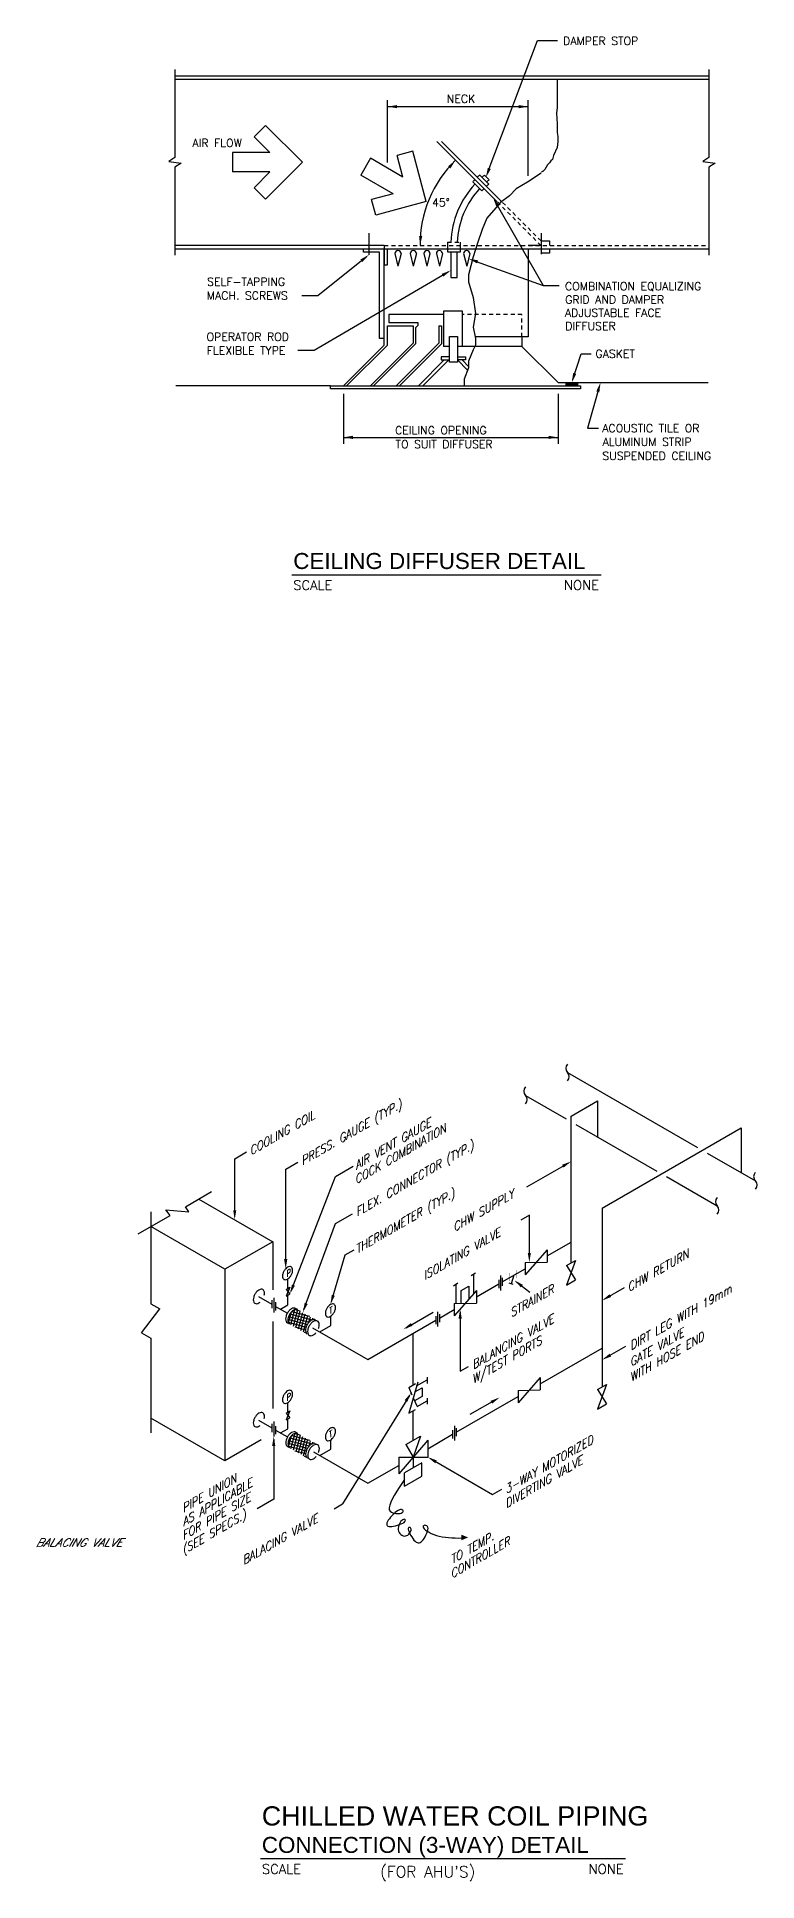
# Model space of a CAD drawing. Extents: x -320.3 to -239, y -329.4 to -268.7.
# Drawn here: x -261.5 to -239, y -329.4 to -271.8 of the extents above; entities that cross this region are included whole.
import ezdxf
from ezdxf.enums import TextEntityAlignment as Align

# ---------------------------------------------------------------- set-up
doc = ezdxf.new("R2010")
doc.units = 0
doc.header["$LTSCALE"] = 0.5
doc.header["$MEASUREMENT"] = 0
doc.header["$PDMODE"] = 3
doc.linetypes.add('DASHED', pattern=[0.75, 0.5, -0.25])
doc.linetypes.add('HIDDEN', pattern=[0.375, 0.25, -0.125])
doc.layers.get('0').update_dxf_attribs({"color": 4, "linetype": 'CONTINUOUS'})
doc.layers.get('DEFPOINTS').update_dxf_attribs({"color": 3, "linetype": 'CONTINUOUS'})
for name, color, linetype in [('ARANNOTE', 4, 'CONTINUOUS'), ('D-P', 2, 'CONTINUOUS'), ('DIM', 4, 'CONTINUOUS'), ('DUCT', 3, 'CONTINUOUS'), ('LEA', 3, 'CONTINUOUS'), ('M1', 4, 'CONTINUOUS'), ('M2', 2, 'CONTINUOUS'), ('M3', 3, 'CONTINUOUS'), ('M4', 4, 'CONTINUOUS'), ('MT2', 2, 'CONTINUOUS'), ('T2', 2, 'CONTINUOUS'), ('T3', 3, 'CONTINUOUS'), ('TEXT1', 6, 'CONTINUOUS'), ('TXT4', 4, 'CONTINUOUS'), ('ZW', 7, 'CONTINUOUS')]:
    doc.layers.add(name, color=color, linetype=linetype)
doc.styles.add('LEROY', font='SIMPLEX')
doc.styles.add('S', font='ROMANS.SHX')
doc.styles.add('TTXT', font='ARIAL.TTF', dxfattribs={"width": 0.9})

# ---------------------------------------------------------------- blocks, each defined once
blk = doc.blocks.new('AR-1')
blk.add_lwpolyline([(0, 0, 0, 1, 0), (-3, 0, 1, 1, 0)], format="xyseb")
blk = doc.blocks.new('TAST32')
at = {"color": 3, "style": 'LEROY'}
blk.add_attdef('SCALE', text='', height=3, dxfattribs=at).set_placement((0, -4.55), align=Align.RIGHT)
blk = doc.blocks.new('*X17')
at = {"color": 0}
for p, q in [((43046, 64539), (43176, 65025)), ((43152, 64455), (43334, 65132)), ((43188, 65038), (43985, 64825)), ((43265, 64390), (43462, 65127)), ((43328, 65130), (43567, 65066)), ((43377, 64325), (43574, 65062)), ((43020, 64695), (43888, 64463)), ((43035, 64561), (43834, 64347)), ((43049, 64817), (43968, 64570)), ((43105, 64931), (44096, 64666)), ((43327, 64354), (43809, 64225)), ((43489, 64261), (43686, 64997)), ((43601, 64196), (43798, 64933)), ((43713, 64131), (43910, 64868)), ((43957, 64558), (44022, 64803)), ((44117, 64674), (44134, 64738)), ((44246, 64673), (44246, 64674)), ((43745, 64112), (43833, 64089)), ((43825, 64066), (43832, 64091))]:
    blk.add_line(p, q, dxfattribs=at)
blk = doc.blocks.new('PA')
at = {"layer": 'D-P'}
blk.add_lwpolyline([(0, 0, 0, 250, 0), (0, 300, 250, 250, 0)], format="xyseb", dxfattribs=at)
blk = doc.blocks.new('PFA')
at = {"layer": 'M2', "xscale": 0.01, "yscale": 0.01, "zscale": 0.01}
blk.add_blockref('PA', (0, 0), dxfattribs=at)
blk = doc.blocks.new('TAST26')
at = {"color": 3, "style": 'LEROY'}
blk.add_text('SCALE', height=3, dxfattribs=at).set_placement((0.02, -4.55))
at = {"color": 4, "style": 'LEROY'}
blk.add_attdef('TITLE', (0, 2), '', height=5, dxfattribs=at)
at = {"color": 3, "style": 'S'}
blk.add_attdef('1:100', (19.59, -4.55), '', height=3, dxfattribs=at)

msp = doc.modelspace()

# ---------------------------------------------------------------- linework, layer by layer
for p, q in [((-254.372, -274.535), (-254.728, -274.891)), ((-253.217, -275.689), (-254.372, -274.535)), ((-254.232, -275.387), (-254.728, -274.891)), ((-249.776, -275.341), (-250.262, -275.471)), ((-249.353, -276.917), (-249.776, -275.341)), ((-255.402, -275.387), (-255.402, -275.991)), ((-254.232, -275.387), (-255.402, -275.387)), ((-253.217, -275.689), (-254.372, -276.843)), ((-251.094, -275.564), (-251.396, -276.087)), ((-250.081, -276.148), (-251.094, -275.564)), ((-250.081, -276.148), (-250.262, -275.471)), ((-254.232, -275.991), (-255.402, -275.991)), ((-254.232, -275.991), (-254.728, -276.487)), ((-254.372, -276.843), (-254.728, -276.487)), ((-250.383, -276.672), (-251.396, -276.087)), ((-250.383, -276.672), (-251.06, -276.853)), ((-250.93, -277.34), (-251.06, -276.853)), ((-249.353, -276.917), (-250.93, -277.34))]:
    msp.add_line(p, q)
at = {"color": 2}
for p, q in [((-256.455, -308.072), (-254.146, -309.406)), ((-255.637, -310.266), (-257.946, -308.933)), ((-254.146, -309.406), (-255.637, -310.266)), ((-254.146, -309.406), (-254.146, -310.911)), ((-255.637, -310.266), (-255.637, -316.249)), ((-254.146, -311.898), (-254.146, -314.62)), ((-255.637, -316.249), (-257.946, -314.915)), ((-254.509, -315.598), (-255.637, -316.249))]:
    msp.add_line(p, q, dxfattribs=at)
at = {"layer": 'ARANNOTE', "color": 2}
for p, q in [((-245.772, -277.907), (-245.772, -278.563)), ((-245.772, -278.145), (-245.51, -278.145)), ((-245.51, -278.145), (-245.51, -278.288)), ((-245.51, -278.527), (-245.772, -278.527)), ((-245.51, -278.388), (-245.51, -278.527))]:
    msp.add_line(p, q, dxfattribs=at)
at = {"layer": 'DEFPOINTS', "color": 2, "linetype": 'ByBlock'}
msp.add_point((-250.566, -278.388), dxfattribs=at)
at = {"layer": 'DEFPOINTS', "color": 0, "linetype": 'ByBlock'}
msp.add_point((-246.17, -278.288), dxfattribs=at)
at = {"layer": 'DIM'}
for p, q in [((-247.388, -275.88), (-245.883, -271.881)), ((-245.883, -271.881), (-245.257, -271.881)), ((-251.145, -277.907), (-251.145, -278.576)), ((-250.334, -278.54), (-250.238, -278.931)), ((-250.142, -278.54), (-250.238, -278.931)), ((-249.856, -278.54), (-249.76, -278.931)), ((-249.664, -278.54), (-249.76, -278.931)), ((-249.431, -278.54), (-249.335, -278.931)), ((-249.239, -278.54), (-249.335, -278.931)), ((-249.038, -278.54), (-248.942, -278.931)), ((-248.846, -278.54), (-248.942, -278.931)), ((-248.188, -278.54), (-248.092, -278.931)), ((-247.996, -278.54), (-248.092, -278.931)), ((-252.74, -279.858), (-253.239, -279.858)), ((-245.711, -279.541), (-245.204, -279.541)), ((-252.854, -281.571), (-253.366, -281.571)), ((-244.518, -281.668), (-244.212, -281.668)), ((-244.323, -283.993), (-243.976, -283.993))]:
    msp.add_line(p, q, dxfattribs=at)
for centre in [(-250.238, -278.54), (-249.76, -278.54), (-249.335, -278.54), (-248.942, -278.54), (-248.092, -278.54)]:
    msp.add_arc(centre, 0.096, 0, 180, dxfattribs=at)
msp.add_solid([(-247.341, -275.898), (-247.434, -275.863), (-247.493, -276.161)], dxfattribs=at)
at = {"layer": 'DUCT'}
for p, q in [((-240.533, -272.788), (-240.533, -275.538)), ((-257.198, -273.088), (-240.533, -273.088)), ((-245.274, -273.088), (-245.274, -273.973)), ((-245.274, -273.973), (-245.295, -274.153)), ((-245.295, -274.153), (-245.274, -274.489)), ((-245.274, -274.489), (-245.274, -274.594)), ((-245.274, -274.594), (-245.274, -274.761)), ((-245.274, -274.761), (-245.253, -274.887)), ((-247.148, -276.914), (-249.026, -275.035)), ((-247.003, -276.914), (-248.881, -275.035)), ((-245.274, -275.223), (-245.38, -275.475)), ((-245.253, -275.036), (-245.274, -275.223)), ((-245.253, -274.887), (-245.253, -275.036)), ((-245.671, -275.937), (-245.713, -275.978)), ((-245.653, -275.916), (-245.671, -275.937)), ((-245.568, -275.77), (-245.653, -275.916)), ((-245.504, -275.706), (-245.568, -275.77)), ((-245.462, -275.644), (-245.504, -275.706)), ((-245.419, -275.6), (-245.462, -275.644)), ((-245.38, -275.475), (-245.419, -275.6)), ((-240.533, -275.838), (-240.533, -278.588)), ((-247.621, -276.582), (-247.904, -276.299)), ((-247.403, -276.372), (-247.686, -276.089)), ((-247.396, -276.238), (-247.538, -276.095)), ((-246.195, -276.306), (-246.546, -276.519)), ((-245.77, -276.024), (-246.195, -276.306)), ((-245.735, -275.978), (-245.756, -275.998)), ((-245.713, -275.978), (-245.735, -275.978)), ((-247.042, -276.943), (-247.468, -277.438)), ((-246.759, -276.732), (-247.042, -276.943)), ((-246.546, -276.519), (-246.759, -276.732)), ((-247.468, -277.438), (-247.609, -277.792)), ((-248.689, -278.188), (-248.689, -278.488)), ((-248.289, -278.488), (-248.289, -278.188)), ((-247.751, -278.218), (-247.893, -278.642)), ((-247.609, -277.792), (-247.751, -278.218)), ((-250.666, -278.288), (-257.198, -278.288)), ((-250.666, -278.288), (-250.666, -278.888)), ((-250.666, -281.197), (-250.666, -278.388)), ((-250.566, -278.888), (-250.566, -278.388)), ((-248.689, -278.488), (-248.289, -278.488)), ((-248.589, -278.488), (-248.589, -279.288)), ((-248.389, -279.288), (-248.389, -278.488)), ((-247.893, -278.642), (-248.035, -279.207)), ((-245.77, -278.288), (-246.17, -278.288)), ((-250.666, -278.888), (-250.566, -278.888)), ((-248.589, -279.288), (-248.389, -279.288)), ((-248.035, -279.207), (-248.035, -279.42)), ((-248.035, -279.42), (-247.893, -279.915)), ((-247.893, -279.915), (-247.822, -280.41)), ((-248.82, -280.438), (-250.52, -280.438)), ((-250.52, -280.438), (-250.52, -280.688)), ((-248.22, -280.338), (-248.82, -280.338)), ((-248.82, -280.338), (-248.82, -280.438)), ((-248.82, -280.438), (-248.82, -281.438)), ((-248.22, -280.438), (-248.22, -280.338)), ((-248.219, -281.438), (-248.219, -280.428)), ((-247.822, -280.41), (-247.893, -280.834)), ((-250.566, -281.397), (-250.566, -280.797)), ((-250.566, -280.797), (-249.766, -280.797)), ((-250.52, -280.688), (-249.62, -280.688)), ((-249.766, -280.797), (-249.766, -281.297)), ((-249.62, -280.788), (-249.691, -280.859)), ((-249.691, -280.859), (-249.691, -281.359)), ((-249.62, -280.688), (-249.62, -280.788)), ((-248.958, -280.797), (-248.958, -281.297)), ((-248.958, -280.797), (-248.882, -280.797)), ((-248.883, -280.859), (-248.883, -281.359)), ((-248.882, -280.797), (-248.882, -280.867)), ((-247.893, -280.834), (-247.822, -281.188)), ((-251.839, -282.669), (-250.566, -281.397)), ((-249.766, -281.34), (-251.107, -282.679)), ((-249.691, -281.359), (-251.002, -282.669)), ((-248.958, -281.34), (-250.299, -282.679)), ((-248.883, -281.359), (-250.194, -282.669)), ((-249.766, -281.297), (-249.766, -281.34)), ((-248.958, -281.297), (-248.958, -281.34)), ((-248.634, -281.438), (-248.821, -281.438)), ((-248.634, -281.134), (-248.378, -281.134)), ((-248.634, -281.934), (-248.634, -281.134)), ((-248.378, -281.134), (-248.378, -281.934)), ((-246.37, -281.438), (-248.378, -281.438)), ((-247.893, -281.542), (-248.035, -281.897)), ((-247.822, -281.401), (-247.893, -281.542)), ((-247.822, -281.188), (-247.822, -281.401)), ((-248.792, -281.862), (-249.6, -282.669)), ((-248.651, -281.862), (-249.458, -282.669)), ((-248.635, -281.762), (-248.885, -281.762)), ((-248.885, -281.762), (-248.885, -281.862)), ((-248.885, -281.862), (-248.635, -281.862)), ((-248.378, -281.934), (-248.634, -281.934)), ((-248.383, -281.762), (-248.133, -281.762)), ((-248.133, -281.862), (-248.383, -281.862)), ((-248.38, -281.862), (-248.063, -282.179)), ((-248.238, -281.862), (-248.035, -282.065)), ((-248.035, -282.107), (-248.173, -282.461)), ((-248.133, -281.762), (-248.133, -281.862)), ((-248.035, -281.897), (-248.035, -282.107)), ((-251.939, -282.669), (-251.839, -282.669)), ((-251.939, -282.669), (-245.009, -282.669)), ((-248.173, -282.461), (-248.173, -282.669)), ((-245.007, -282.669), (-244.636, -282.669)), ((-244.995, -282.569), (-244.995, -282.669)), ((-244.995, -282.66), (-244.905, -282.569)), ((-244.995, -282.642), (-244.923, -282.569)), ((-244.995, -282.625), (-244.94, -282.569)), ((-244.909, -282.669), (-244.995, -282.583)), ((-244.927, -282.669), (-244.995, -282.601)), ((-244.944, -282.669), (-244.995, -282.618)), ((-244.962, -282.669), (-244.995, -282.636)), ((-244.98, -282.669), (-244.995, -282.654)), ((-244.891, -282.669), (-244.991, -282.569)), ((-244.987, -282.669), (-244.887, -282.569)), ((-244.874, -282.669), (-244.974, -282.569)), ((-244.97, -282.669), (-244.87, -282.569)), ((-244.856, -282.669), (-244.956, -282.569)), ((-244.952, -282.669), (-244.852, -282.569)), ((-244.838, -282.669), (-244.938, -282.569)), ((-244.934, -282.669), (-244.834, -282.569)), ((-244.821, -282.669), (-244.921, -282.569)), ((-244.917, -282.669), (-244.817, -282.569)), ((-244.803, -282.669), (-244.903, -282.569)), ((-244.899, -282.669), (-244.799, -282.569)), ((-244.785, -282.669), (-244.885, -282.569)), ((-244.881, -282.669), (-244.781, -282.569)), ((-244.768, -282.669), (-244.868, -282.569)), ((-244.864, -282.669), (-244.764, -282.569)), ((-244.75, -282.669), (-244.85, -282.569)), ((-244.846, -282.669), (-244.746, -282.569)), ((-244.732, -282.669), (-244.832, -282.569)), ((-244.828, -282.669), (-244.728, -282.569)), ((-244.714, -282.669), (-244.814, -282.569)), ((-244.81, -282.669), (-244.71, -282.569)), ((-244.697, -282.669), (-244.797, -282.569)), ((-244.793, -282.669), (-244.693, -282.569)), ((-244.679, -282.669), (-244.779, -282.569)), ((-244.775, -282.669), (-244.675, -282.569)), ((-244.661, -282.669), (-244.761, -282.569)), ((-244.757, -282.669), (-244.657, -282.569)), ((-244.644, -282.669), (-244.744, -282.569)), ((-244.74, -282.669), (-244.64, -282.569)), ((-244.639, -282.657), (-244.726, -282.569)), ((-244.722, -282.669), (-244.639, -282.586)), ((-244.639, -282.639), (-244.708, -282.569)), ((-244.704, -282.669), (-244.639, -282.604)), ((-244.639, -282.621), (-244.691, -282.569)), ((-244.687, -282.669), (-244.639, -282.622)), ((-244.669, -282.669), (-244.639, -282.639)), ((-244.651, -282.669), (-244.639, -282.657)), ((-244.639, -282.569), (-244.639, -282.669)), ((-244.639, -282.669), (-244.539, -282.669)), ((-244.639, -282.669), (-244.548, -282.669))]:
    msp.add_line(p, q, dxfattribs=at)
at = {"layer": 'DUCT', "linetype": 'ByBlock'}
for p, q in [((-250.566, -275.695), (-250.566, -273.75)), ((-250.566, -273.95), (-246.17, -273.95)), ((-246.17, -276.11), (-246.17, -273.75)), ((-251.939, -282.919), (-251.939, -284.481)), ((-245.239, -282.919), (-245.239, -284.481)), ((-251.939, -284.281), (-245.239, -284.281))]:
    msp.add_line(p, q, dxfattribs=at)
at = {"layer": 'DUCT', "linetype": 'HIDDEN'}
for p, q in [((-245.774, -278.288), (-247.148, -276.914)), ((-245.772, -278.145), (-247.003, -276.914)), ((-248.689, -278.188), (-248.289, -278.188)), ((-250.666, -278.288), (-240.533, -278.288)), ((-246.37, -280.438), (-248.22, -280.438)), ((-246.37, -281.138), (-246.37, -280.438))]:
    msp.add_line(p, q, dxfattribs=at)
at = {"layer": 'DUCT'}
msp.add_lwpolyline([(-240.533, -275.538), (-240.728, -275.664), (-240.339, -275.712), (-240.533, -275.838)], dxfattribs=at)
for centre, radius, start, end in [((-245.848, -278.26), 3.7, 134.48535, 180.43359), ((-245.774, -278.288), 2.815, 137.02777, 177.96389), ((-245.774, -278.288), 2.615, 137.18296, 177.80807), ((-245.774, -278.288), 2.915, 134.99196, 136.95817), ((-245.774, -278.288), 2.915, 130.86521, 132.97596), ((-245.774, -278.288), 2.515, 134.99068, 137.26981), ((-245.774, -278.288), 2.815, 128.82115, 130.86521), ((-245.774, -278.288), 2.515, 130.3709, 132.65382), ((-245.774, -278.288), 2.615, 128.34645, 130.54831)]:
    msp.add_arc(centre, radius, start, end, dxfattribs=at)
at = {"layer": 'LEA'}
for p, q in [((-255.332, -306.816), (-254.96, -306.601)), ((-253.741, -307.139), (-253.364, -306.922)), ((-253.741, -310.149), (-253.741, -307.139)), ((-252.183, -308.838), (-251.658, -308.536)), ((-246.138, -308.578), (-246.406, -308.733)), ((-251.882, -309.818), (-251.607, -309.659)), ((-246.53, -310.668), (-246.119, -310.984)), ((-243.782, -311.189), (-243.165, -310.833)), ((-249.985, -312.091), (-249.142, -311.604)), ((-243.782, -313.046), (-243.126, -312.667)), ((-248.296, -313.452), (-248.033, -313.3)), ((-247.151, -314.32), (-247.994, -314.806)), ((-247.285, -317.3), (-246.994, -317.132)), ((-254.115, -317.451), (-254.632, -317.75)), ((-252.23, -317.747), (-251.967, -317.595))]:
    msp.add_line(p, q, dxfattribs=at)
at = {"layer": 'M1'}
for p, q in [((-247.222, -276.877), (-245.711, -279.541)), ((-251.223, -278.639), (-252.74, -279.858)), ((-247.941, -278.731), (-245.711, -279.541)), ((-248.675, -279.116), (-252.854, -281.571)), ((-244.784, -282.475), (-244.518, -281.668)), ((-243.946, -282.666), (-244.323, -283.993)), ((-253.548, -288.571), (-243.894, -288.571)), ((-255.332, -308.62), (-255.332, -306.816)), ((-252.191, -307.366), (-251.631, -307.042)), ((-244.92, -306.947), (-246.23, -307.703)), ((-253.572, -310.944), (-252.191, -307.366)), ((-256.869, -308.311), (-256.055, -307.841)), ((-258.346, -309.164), (-257.347, -308.587)), ((-257.946, -308.471), (-257.946, -311.342)), ((-257.347, -308.587), (-257.48, -308.413)), ((-257.48, -308.413), (-256.766, -308.476)), ((-256.766, -308.476), (-256.869, -308.311)), ((-246.138, -309.953), (-246.138, -308.578)), ((-253.172, -311.521), (-252.183, -308.838)), ((-252.314, -311.271), (-251.882, -309.818)), ((-258.243, -312.25), (-257.671, -311.501)), ((-257.946, -311.342), (-257.671, -311.501)), ((-248.296, -311.609), (-248.296, -313.452)), ((-258.243, -312.25), (-257.946, -312.421)), ((-257.946, -312.421), (-257.946, -315.377)), ((-249.882, -314.211), (-251.967, -317.595)), ((-254.115, -315.587), (-254.115, -317.451)), ((-249.223, -316.182), (-247.285, -317.3)), ((-254.528, -328.676), (-243.136, -328.676))]:
    msp.add_line(p, q, dxfattribs=at)
at = {"layer": 'M1', "color": 3}
for points in [[(-253.795, -310.321, 0.058752), (-253.831, -310.405, 0.072341), (-253.842, -310.478, 0.106617), (-253.827, -310.546, 0.156851), (-253.795, -310.581, 0.156851), (-253.749, -310.591, 0.106617), (-253.683, -310.57, 0.072341), (-253.625, -310.524, 0.058752), (-253.57, -310.451, 0.058752), (-253.534, -310.368, 0.072341), (-253.524, -310.295, 0.106617), (-253.538, -310.227, 0.156851), (-253.57, -310.192, 0.156851), (-253.617, -310.182, 0.106617), (-253.683, -310.203, 0.072341), (-253.741, -310.249, 0.058752)], [(-252.458, -311.487, 0.058752), (-252.494, -311.571, 0.072341), (-252.504, -311.644, 0.106617), (-252.49, -311.711, 0.156851), (-252.458, -311.747, 0.156851), (-252.411, -311.757, 0.106617), (-252.345, -311.735, 0.072341), (-252.287, -311.69, 0.058752), (-252.233, -311.617, 0.058752), (-252.197, -311.533, 0.072341), (-252.187, -311.46, 0.106617), (-252.201, -311.393, 0.156851), (-252.233, -311.357, 0.156851), (-252.28, -311.347, 0.106617), (-252.345, -311.368, 0.072341), (-252.404, -311.414, 0.058752)], [(-253.795, -314.187, 0.058752), (-253.831, -314.271, 0.072341), (-253.842, -314.344, 0.106617), (-253.827, -314.411, 0.156851), (-253.795, -314.447, 0.156851), (-253.749, -314.457, 0.106617), (-253.683, -314.436, 0.072341), (-253.625, -314.39, 0.058752), (-253.57, -314.317, 0.058752), (-253.534, -314.233, 0.072341), (-253.524, -314.16, 0.106617), (-253.538, -314.093, 0.156851), (-253.57, -314.057, 0.156851), (-253.617, -314.047, 0.106617), (-253.683, -314.068, 0.072341), (-253.741, -314.114, 0.058752)], [(-252.458, -315.353, 0.058752), (-252.494, -315.436, 0.072341), (-252.504, -315.509, 0.106617), (-252.49, -315.577, 0.156851), (-252.458, -315.612, 0.156851), (-252.411, -315.622, 0.106617), (-252.345, -315.601, 0.072341), (-252.287, -315.555, 0.058752), (-252.233, -315.482, 0.058752), (-252.197, -315.399, 0.072341), (-252.187, -315.326, 0.106617), (-252.201, -315.258, 0.156851), (-252.233, -315.223, 0.156851), (-252.28, -315.213, 0.106617), (-252.345, -315.234, 0.072341), (-252.404, -315.28, 0.058752)]]:
    msp.add_lwpolyline(points, format="xyb", close=True, dxfattribs=at)
at = {"layer": 'M1'}
for centre, start, end in [((-244.814, -303.987), 135, 225), ((-245.076, -304.25), 315, 45), ((-246.126, -304.702), 135, 225), ((-246.388, -304.965), 315, 45), ((-238.954, -307.371), 135, 225), ((-239.216, -307.633), 315, 45), ((-240.146, -308.155), 135, 225), ((-240.409, -308.417), 315, 45)]:
    msp.add_arc(centre, 0.186, start, end, dxfattribs=at)
at = {"layer": 'M2', "color": 2}
for p, q in [((-246.37, -281.138), (-247.832, -281.138)), ((-252.339, -282.669), (-257.17, -282.669)), ((-244.639, -282.569), (-240.556, -282.569)), ((-249.495, -316.311), (-250.029, -316.62)), ((-250.029, -317.04), (-250.029, -316.62)), ((-250.029, -317.04), (-249.495, -316.732)), ((-249.495, -316.732), (-249.495, -316.311))]:
    msp.add_line(p, q, dxfattribs=at)
at = {"layer": 'M2'}
for p, q in [((-253.608, -310.822), (-253.731, -311.108)), ((-253.731, -310.893), (-253.608, -310.822)), ((-253.731, -310.893), (-253.608, -311.037)), ((-253.731, -311.108), (-253.608, -311.037)), ((-247.095, -310.6), (-247.095, -310.852)), ((-246.983, -310.535), (-246.983, -310.787)), ((-254.171, -311.233), (-254.171, -311.484)), ((-254.059, -311.298), (-254.059, -311.549)), ((-249.055, -311.732), (-249.055, -311.984)), ((-248.943, -311.667), (-248.943, -311.919)), ((-254.171, -315.098), (-254.171, -315.35)), ((-253.731, -314.759), (-253.608, -314.687)), ((-253.608, -314.687), (-253.731, -314.974)), ((-253.731, -314.759), (-253.608, -314.903)), ((-253.731, -314.974), (-253.608, -314.903)), ((-254.059, -315.163), (-254.059, -315.415)), ((-248.532, -315.296), (-248.532, -315.547)), ((-248.42, -315.231), (-248.42, -315.482))]:
    msp.add_line(p, q, dxfattribs=at)
at = {"layer": 'M2', "const_width": 0.01}
for points in [[(-246.758, -310.385), (-246.758, -310.637)], [(-246.545, -310.285), (-246.545, -310.537)]]:
    msp.add_lwpolyline(points, dxfattribs=at)
at = {"layer": 'M2'}
for points in [[(-254.701, -311.044, 0.058752), (-254.74, -311.136, 0.072341), (-254.752, -311.216, 0.106617), (-254.736, -311.291, 0.156851), (-254.701, -311.33, 0.156851), (-254.65, -311.341, 0.106617), (-254.577, -311.317, 0.037673), (-254.542, -311.293, 0.015859)], [(-254.41, -311.079, 0.057485), (-254.403, -311.015, 0.106617), (-254.419, -310.94, 0.156851), (-254.454, -310.902, 0.156851), (-254.505, -310.891, 0.106617), (-254.577, -310.914, 0.072341), (-254.641, -310.964, 0.058752), (-254.701, -311.044, 0.058752)], [(-253.69, -311.636, 0.058752), (-253.731, -311.732, 0.072341), (-253.744, -311.816, 0.106617), (-253.727, -311.893, 0.156851), (-253.69, -311.934, 0.11655), (-253.651, -311.946, 0.106617)], [(-253.403, -311.515, 0.11655), (-253.432, -311.487, 0.156851), (-253.486, -311.476, 0.106617), (-253.561, -311.5, 0.072341), (-253.628, -311.553, 0.058752), (-253.69, -311.636, 0.058752)], [(-253.363, -311.527, 0.156851), (-253.417, -311.516, 0.106617), (-253.492, -311.54, 0.072341), (-253.559, -311.593, 0.058752), (-253.621, -311.676, 0.058752)], [(-253.621, -311.676, 0.058752), (-253.662, -311.772, 0.072341), (-253.675, -311.856, 0.106617), (-253.658, -311.933, 0.156851), (-253.621, -311.974, 0.156851)], [(-253.068, -311.996, 0.058752), (-253.109, -312.091, 0.072341), (-253.121, -312.175, 0.106617), (-253.105, -312.253, 0.156851), (-253.068, -312.293, 0.105158)], [(-252.81, -311.847, 0.156851), (-252.863, -311.835, 0.106617), (-252.939, -311.859, 0.072341), (-253.006, -311.912, 0.058752), (-253.068, -311.996, 0.058752)], [(-253.005, -312.032, 0.058752), (-253.046, -312.128, 0.072341), (-253.058, -312.212, 0.106617), (-253.042, -312.289, 0.156851), (-253.005, -312.33, 0.156851), (-252.952, -312.341, 0.106617), (-252.876, -312.317, 0.072341), (-252.809, -312.264, 0.008862), (-252.799, -312.253, 0.058752)], [(-252.715, -312.112, 0.015988), (-252.706, -312.085, 0.072341), (-252.694, -312.001, 0.106617), (-252.71, -311.924, 0.156851), (-252.747, -311.883, 0.156851), (-252.801, -311.872, 0.106617), (-252.876, -311.896, 0.072341), (-252.943, -311.948, 0.058752), (-253.005, -312.032, 0.058752)], [(-254.701, -314.894, 0.058752), (-254.74, -314.986, 0.072341), (-254.752, -315.066, 0.106617), (-254.736, -315.141, 0.156851), (-254.701, -315.18, 0.156851), (-254.65, -315.191, 0.106617), (-254.577, -315.167, 0.037673), (-254.542, -315.143, 0.015859)], [(-254.41, -314.929, 0.057485), (-254.403, -314.865, 0.106617), (-254.419, -314.79, 0.156851), (-254.454, -314.752, 0.156851), (-254.505, -314.741, 0.106617), (-254.577, -314.764, 0.072341), (-254.641, -314.814, 0.058752), (-254.701, -314.894, 0.058752)], [(-253.687, -315.504, 0.058752), (-253.728, -315.6, 0.072341), (-253.74, -315.684, 0.106617), (-253.723, -315.761, 0.156851), (-253.687, -315.802, 0.11655), (-253.647, -315.813, 0.106617)], [(-253.399, -315.383, 0.11655), (-253.429, -315.355, 0.156851), (-253.482, -315.344, 0.106617), (-253.558, -315.368, 0.072341), (-253.624, -315.42, 0.058752), (-253.687, -315.504, 0.058752)], [(-253.618, -315.544, 0.058752), (-253.659, -315.64, 0.072341), (-253.671, -315.723, 0.106617), (-253.654, -315.801, 0.156851), (-253.618, -315.842, 0.156851)], [(-253.36, -315.395, 0.156851), (-253.413, -315.383, 0.106617), (-253.489, -315.408, 0.072341), (-253.555, -315.46, 0.058752), (-253.618, -315.544, 0.058752)], [(-253.064, -315.863, 0.058752), (-253.105, -315.959, 0.072341), (-253.118, -316.043, 0.106617), (-253.101, -316.12, 0.156851), (-253.064, -316.161, 0.105158)], [(-252.806, -315.714, 0.156851), (-252.86, -315.703, 0.106617), (-252.935, -315.727, 0.072341), (-253.002, -315.78, 0.058752), (-253.064, -315.863, 0.058752)], [(-253.001, -315.9, 0.058752), (-253.043, -315.995, 0.072341), (-253.055, -316.079, 0.106617), (-253.038, -316.157, 0.156851), (-253.001, -316.197, 0.156851), (-252.948, -316.209, 0.106617), (-252.872, -316.184, 0.072341), (-252.806, -316.132, 0.013407), (-252.79, -316.114, 0.058752)], [(-252.715, -315.989, 0.021475), (-252.702, -315.953, 0.072341), (-252.69, -315.869, 0.106617), (-252.707, -315.791, 0.156851), (-252.744, -315.751, 0.156851), (-252.797, -315.739, 0.106617), (-252.872, -315.763, 0.072341), (-252.939, -315.816, 0.058752), (-253.001, -315.9, 0.058752)]]:
    msp.add_lwpolyline(points, format="xyb", dxfattribs=at)
at = {"layer": 'M3', "color": 3}
for p, q in [((-257.198, -272.788), (-257.198, -275.538)), ((-257.198, -272.988), (-240.533, -272.988)), ((-257.198, -275.838), (-257.198, -278.588)), ((-257.198, -278.388), (-240.533, -278.388)), ((-254.115, -311.161), (-254.115, -311.621)), ((-248.999, -311.595), (-248.999, -312.056)), ((-254.115, -315.026), (-254.115, -315.487)), ((-248.476, -315.159), (-248.476, -315.619))]:
    msp.add_line(p, q, dxfattribs=at)
at = {"layer": 'M3'}
msp.add_line((-247.039, -310.463), (-247.039, -310.924), dxfattribs=at)
at = {"layer": 'M3', "color": 3}
for points in [[(-257.198, -275.538), (-257.393, -275.664), (-257.004, -275.712), (-257.198, -275.838)], [(-250.029, -316.83), (-250.218, -317.113), (-250.355, -317.335), (-250.445, -317.506), (-250.496, -317.633), (-250.515, -317.723), (-250.508, -317.784), (-250.482, -317.824), (-250.444, -317.85), (-250.4, -317.87), (-250.353, -317.884), (-250.304, -317.893), (-250.256, -317.897), (-250.21, -317.897), (-250.168, -317.891), (-250.133, -317.881), (-250.105, -317.867), (-250.087, -317.849), (-250.078, -317.829), (-250.078, -317.809), (-250.086, -317.791), (-250.102, -317.777), (-250.125, -317.769), (-250.155, -317.768), (-250.191, -317.778), (-250.233, -317.798), (-250.279, -317.829), (-250.327, -317.867), (-250.376, -317.911), (-250.423, -317.959), (-250.467, -318.008), (-250.507, -318.058), (-250.539, -318.104), (-250.564, -318.147), (-250.58, -318.186), (-250.587, -318.219), (-250.586, -318.247), (-250.575, -318.27), (-250.554, -318.286), (-250.524, -318.297), (-250.484, -318.302), (-250.434, -318.3), (-250.377, -318.292), (-250.316, -318.279), (-250.254, -318.262), (-250.193, -318.242), (-250.137, -318.22), (-250.088, -318.197), (-250.049, -318.172), (-250.024, -318.148), (-250.009, -318.126), (-250.006, -318.106), (-250.011, -318.09), (-250.023, -318.079), (-250.041, -318.075), (-250.064, -318.078), (-250.09, -318.089), (-250.117, -318.11), (-250.144, -318.139), (-250.17, -318.175), (-250.193, -318.216), (-250.212, -318.26), (-250.226, -318.307), (-250.232, -318.354), (-250.231, -318.4), (-250.221, -318.444), (-250.202, -318.484), (-250.177, -318.52), (-250.147, -318.55), (-250.113, -318.574), (-250.076, -318.59), (-250.038, -318.598), (-250, -318.597), (-249.964, -318.587), (-249.931, -318.568), (-249.901, -318.543), (-249.875, -318.513), (-249.854, -318.481), (-249.838, -318.448), (-249.829, -318.417), (-249.828, -318.388), (-249.834, -318.364), (-249.846, -318.345), (-249.861, -318.333), (-249.878, -318.328), (-249.894, -318.33), (-249.908, -318.34), (-249.916, -318.359), (-249.917, -318.388), (-249.909, -318.426), (-249.893, -318.472), (-249.87, -318.522), (-249.842, -318.575), (-249.81, -318.628), (-249.775, -318.679), (-249.74, -318.724), (-249.704, -318.761), (-249.671, -318.788), (-249.638, -318.805), (-249.607, -318.812), (-249.576, -318.81), (-249.546, -318.799), (-249.516, -318.779), (-249.486, -318.751), (-249.455, -318.715), (-249.423, -318.671), (-249.393, -318.621), (-249.364, -318.568), (-249.339, -318.513), (-249.319, -318.46), (-249.305, -318.409), (-249.3, -318.364), (-249.304, -318.326), (-249.318, -318.297), (-249.34, -318.278), (-249.367, -318.266), (-249.394, -318.263), (-249.42, -318.267), (-249.441, -318.277), (-249.454, -318.294), (-249.455, -318.317), (-249.442, -318.345), (-249.415, -318.377), (-249.377, -318.411), (-249.326, -318.447), (-249.266, -318.483), (-249.197, -318.518), (-249.121, -318.55), (-249.037, -318.579), (-248.949, -318.603), (-248.856, -318.623), (-248.759, -318.638), (-248.659, -318.649), (-248.557, -318.656), (-248.454, -318.66), (-248.35, -318.661), (-248.246, -318.659)]]:
    msp.add_lwpolyline(points, dxfattribs=at)
at = {"layer": 'M4', "color": 4}
for p, q in [((-251.316, -278.497), (-251.316, -278.397)), ((-250.816, -278.497), (-251.316, -278.497)), ((-250.816, -281.197), (-250.816, -278.497)), ((-246.17, -278.388), (-246.17, -281.138)), ((-251.939, -282.669), (-250.666, -281.397)), ((-250.666, -281.197), (-250.816, -281.197)), ((-250.666, -281.397), (-250.666, -281.197)), ((-246.17, -281.138), (-246.37, -281.138)), ((-246.37, -281.138), (-246.37, -281.438)), ((-246.37, -281.438), (-245.239, -282.569)), ((-252.339, -282.769), (-252.339, -282.669)), ((-252.339, -282.669), (-251.939, -282.669)), ((-244.539, -282.769), (-252.339, -282.769)), ((-245.239, -282.569), (-244.995, -282.569)), ((-244.998, -282.569), (-244.639, -282.569)), ((-244.995, -282.607), (-244.958, -282.569)), ((-244.995, -282.589), (-244.976, -282.569)), ((-244.639, -282.604), (-244.673, -282.569)), ((-244.639, -282.586), (-244.655, -282.569)), ((-244.539, -282.669), (-244.539, -282.769))]:
    msp.add_line(p, q, dxfattribs=at)
at = {"layer": 'M4'}
for p, q in [((-244.945, -304.119), (-240.885, -306.463)), ((-246.257, -304.834), (-244.984, -305.569)), ((-244.834, -305.485), (-244.007, -305.008)), ((-244.007, -305.008), (-244.007, -306.133)), ((-244.834, -310.072), (-244.834, -305.485)), ((-244.684, -305.742), (-242.16, -307.199)), ((-243.868, -308.358), (-239.525, -305.851)), ((-239.525, -305.851), (-239.525, -307.248)), ((-240.585, -306.636), (-239.085, -307.502)), ((-241.86, -307.372), (-240.277, -308.286)), ((-243.868, -308.358), (-243.868, -313.943)), ((-245.577, -309.85), (-244.834, -309.42)), ((-246.983, -310.661), (-246.269, -310.249)), ((-247.79, -311.127), (-247.095, -310.726)), ((-254.59, -311.117), (-254.171, -311.358)), ((-254.059, -311.424), (-253.69, -311.636)), ((-248.943, -311.793), (-248.482, -311.527)), ((-252.902, -312.091), (-251.181, -313.085)), ((-251.181, -313.085), (-249.055, -311.858)), ((-249.762, -313.877), (-249.762, -312.266)), ((-245.799, -313.843), (-243.868, -312.729)), ((-248.42, -315.356), (-246.491, -314.243)), ((-254.59, -314.982), (-254.172, -315.224)), ((-249.762, -315.609), (-249.762, -314.685)), ((-254.059, -315.289), (-253.687, -315.504)), ((-249.31, -315.87), (-248.532, -315.421)), ((-252.877, -315.971), (-251.181, -316.951)), ((-251.181, -316.951), (-250.214, -316.393))]:
    msp.add_line(p, q, dxfattribs=at)
at = {"layer": 'M4', "color": 2}
for p, q in [((-245.577, -309.656), (-246.269, -310.443)), ((-245.799, -313.649), (-246.491, -314.437))]:
    msp.add_line(p, q, dxfattribs=at)
at = {"layer": 'T2'}
for p, q in [((-245.577, -309.656), (-245.577, -310.044)), ((-247.952, -310.461), (-247.814, -310.373)), ((-247.87, -311.012), (-247.87, -310.413)), ((-246.624, -310.454), (-246.707, -310.724)), ((-246.269, -310.055), (-245.577, -310.044)), ((-246.269, -310.055), (-246.269, -310.443)), ((-248.506, -310.781), (-248.368, -310.693)), ((-247.79, -310.933), (-248.482, -311.721)), ((-248.424, -311.332), (-248.424, -310.733)), ((-248.267, -310.932), (-248.028, -310.794)), ((-248.267, -311.334), (-248.267, -310.932)), ((-248.028, -310.794), (-248.028, -311.204)), ((-247.79, -310.933), (-247.79, -311.321)), ((-246.644, -310.743), (-246.769, -310.705)), ((-248.482, -311.333), (-247.79, -311.321)), ((-248.482, -311.333), (-248.482, -311.721)), ((-249.622, -313.796), (-249.902, -314.766)), ((-249.655, -313.911), (-249.33, -313.723)), ((-249.33, -313.638), (-249.33, -313.829)), ((-245.799, -313.649), (-245.799, -314.037)), ((-249.485, -314.243), (-249.717, -314.377)), ((-249.709, -314.098), (-249.485, -313.969)), ((-249.643, -314.557), (-249.33, -314.376)), ((-249.485, -313.969), (-249.485, -314.243)), ((-249.33, -314.291), (-249.33, -314.482)), ((-246.491, -314.049), (-245.799, -314.037)), ((-246.491, -314.049), (-246.491, -314.437)), ((-249.31, -315.609), (-250.214, -316.654)), ((-249.988, -315.74), (-249.536, -315.479)), ((-249.536, -315.479), (-249.762, -316.132)), ((-249.31, -315.609), (-249.31, -316.132)), ((-250.214, -316.132), (-249.31, -316.132)), ((-250.214, -316.132), (-250.214, -316.654)), ((-249.988, -315.74), (-249.762, -316.132)), ((-249.762, -316.132), (-249.762, -316.465))]:
    msp.add_line(p, q, dxfattribs=at)
at = {"layer": 'T2', "linetype": 'Continuous'}
for p, q in [((-244.974, -310.153), (-244.694, -309.991)), ((-244.694, -309.991), (-244.974, -310.761)), ((-244.974, -310.153), (-244.694, -310.599)), ((-244.974, -310.761), (-244.694, -310.599)), ((-243.728, -313.862), (-244.008, -314.632)), ((-244.008, -314.024), (-243.728, -313.862)), ((-244.008, -314.024), (-243.728, -314.471)), ((-244.008, -314.632), (-243.728, -314.471))]:
    msp.add_line(p, q, dxfattribs=at)
at = {"layer": 'T2', "linetype": 'DASHED'}
for p, q in [((-249.902, -313.958), (-249.622, -313.796)), ((-249.902, -313.958), (-249.622, -314.605)), ((-249.902, -314.766), (-249.622, -314.605))]:
    msp.add_line(p, q, dxfattribs=at)
at = {"layer": 'T3'}
for p, q in [((-253.67, -310.857), (-253.67, -310.562)), ((-253.67, -311.38), (-253.67, -311.073)), ((-253.902, -311.514), (-253.67, -311.38)), ((-252.677, -312.222), (-252.333, -312.023)), ((-252.333, -312.023), (-252.333, -311.727)), ((-253.67, -314.723), (-253.67, -314.428)), ((-253.67, -315.245), (-253.67, -314.938)), ((-253.902, -315.38), (-253.67, -315.245)), ((-252.333, -315.889), (-252.333, -315.593)), ((-252.677, -316.087), (-252.333, -315.889))]:
    msp.add_line(p, q, dxfattribs=at)

# ---------------------------------------------------------------- block references
ref = msp.add_blockref('TAST26', (-254.486, -328.697), dxfattribs=dict(xscale=0.1000000000058208, yscale=0.1000000000058208, zscale=0.1))
ref.add_attrib('TITLE', 'CONNECTION (3-WAY) DETAIL', (-254.486, -328.497), dxfattribs={"color": 6, "height": 0.5, "style": 'TTXT'})
at = {"xscale": 0.1000000000058208, "yscale": 0.1000000000058208, "zscale": 0.1}
msp.add_blockref('TAST32', (-243.196, -328.695), dxfattribs=at).add_auto_attribs({'SCALE': 'NONE'})
at = {"layer": 'LEA', "yscale": 0.1000000000058208, "zscale": 0.1}
for p, xscale, rotation in [((-253.741, -310.249), 0.1000000000058208, 270), ((-246.609, -310.607), -0.1000000000137813, 322.4370217977358), ((-243.868, -311.239), 0.09999999998390867, 209.999999997621), ((-250.072, -312.141), 0.09999999998390867, 209.999999997621), ((-243.868, -313.096), 0.09999999998390867, 209.999999997621), ((-247.064, -314.27), 0.09999999998390867, 29.999999997621)]:
    msp.add_blockref('AR-1', p, dxfattribs=dict(at, xscale=xscale, rotation=rotation))
at = {"layer": 'M1', "yscale": 0.1000000000058208, "zscale": 0.1}
for p, xscale, rotation in [((-250.566, -273.95), 0.1000000000058208, 180), ((-248.441, -275.62), 0.1000000000041423, 49.11462681463183), ((-247.271, -276.79), 0.09999999998082726, 119.5608562521513), ((-249.548, -278.288), 0.1000000000060468, 266.4146943129692), ((-251.145, -278.576), 0.09999999998602614, 38.79290671139666), ((-248.035, -278.697), 0.09999999999064023, 160.0301106148057), ((-248.589, -279.065), 0.09999999999453309, 30.43338113556003), ((-244.815, -282.569), 0.1000000000087417, 251.7458281937568), ((-243.919, -282.569), 0.1000000000095775, 74.16167345580651), ((-251.939, -284.281), 0.1000000000058208, 180), ((-244.834, -306.897), 0.09999999998390867, 29.999999997621), ((-255.332, -308.72), 0.1000000000058208, 270), ((-246.138, -310.053), 0.1000000000058208, 270), ((-253.608, -311.037), 0.1000000000026437, 248.8975513651153), ((-252.343, -311.367), 0.09999999999650967, 253.4142699962354), ((-253.206, -311.615), 0.09999999999287949, 249.7606617633231), ((-248.296, -311.509), 0.1000000000058208, 90), ((-249.83, -314.125), 0.09999999998886827, 58.36746072817783), ((-254.115, -315.487), 0.1000000000058208, 90), ((-249.31, -316.132), 0.09999999998390867, 150.000000002379)]:
    msp.add_blockref('AR-1', p, dxfattribs=dict(at, xscale=xscale, rotation=rotation))
at = {"layer": 'M1'}
for name, p, xscale, yscale, zscale in [('AR-1', (-246.17, -273.95), 0.1000000000058208, 0.1000000000058208, 0.1), ('AR-1', (-245.239, -284.281), 0.1000000000058208, 0.1000000000058208, 0.1), ('*X17', (-283.787, -357.113), 0.0007000000041443855, 0.0007000000041443855, 0.0007), ('*X17', (-283.783, -360.983), 0.0007000000041443855, 0.0007000000041443855, 0.0007)]:
    msp.add_blockref(name, p, dxfattribs=dict(at, xscale=xscale, yscale=yscale, zscale=zscale))
at = {"layer": 'MT2', "color": 2, "xscale": 0.1000000000058208, "yscale": 0.1000000000058208, "zscale": 0.1}
msp.add_blockref('TAST32', (-243.965, -288.591), dxfattribs=at).add_auto_attribs({'SCALE': 'NONE'})
at = {"layer": 'TEXT1'}
ref = msp.add_blockref('TAST26', (-253.505, -288.592), dxfattribs=dict(at, xscale=0.1000000000058208, yscale=0.1000000000058208, zscale=0.1))
ref.add_attrib('TITLE', 'CEILING DIFFUSER DETAIL', (-253.505, -288.392), dxfattribs={"layer": '0', "color": 6, "height": 0.5, "style": 'TTXT'})
at = {"layer": 'ZW', "xscale": 0.07000000000698492, "yscale": 0.07000000000698492, "zscale": 0.07, "rotation": 90}
msp.add_blockref('PFA', (-248.05, -318.644), dxfattribs=at)

# ---------------------------------------------------------------- texts
at = {"layer": 'DUCT', "style": 'S'}
msp.add_text('45%%D', height=0.25, dxfattribs=at).set_placement((-249.176, -277.066))
at = {"layer": 'MT2', "color": 2, "style": 'S'}
for s, p in [('DAMPER STOP', (-245.083, -272.021)), ('NECK', (-248.714, -273.83)), ('AIR FLOW', (-256.651, -275.21)), ('SELF-TAPPING', (-256.193, -279.545)), ('MACH. SCREWS', (-256.204, -279.975)), ('COMBINATION EQUALIZING', (-245.026, -279.685)), ('GRID AND DAMPER ', (-245.017, -280.103)), ('ADJUSTABLE FACE', (-245.026, -280.514)), ('OPERATOR ROD', (-256.211, -281.265)), ('DIFFUSER', (-245.017, -280.931)), ('FLEXIBLE TYPE', (-256.204, -281.693)), ('GASKET', (-244.074, -281.795)), ('CEILING OPENING', (-250.329, -284.185)), ('ACOUSTIC TILE OR', (-243.861, -284.12)), ('TO SUIT DIFFUSER', (-250.315, -284.62)), ('ALUMINUM STRIP', (-243.852, -284.547)), ('SUSPENDED CEILING', (-243.861, -284.985))]:
    msp.add_text(s, height=0.25, dxfattribs=at).set_placement(p)
at = {"layer": 'MT2', "style": 'S', "oblique": 30}
for s, height, rotation, p in [('PRESS. GAUGE (TYP.)', 0.25, 30.24076, (-253.22, -307.026)), ('COOLING COIL', 0.25, 30, (-254.83, -306.712)), ('AIR VENT GAUGE', 0.25, 30.24076, (-251.545, -307.161)), ('COCK COMBINATION', 0.25, 30.24076, (-251.545, -307.61)), ('FLEX. CONNECTOR (TYP.)', 0.25, 30.24076, (-251.512, -308.621)), ('THERMOMETER (TYP.)', 0.25, 30.24076, (-251.525, -309.784)), ('CHW SUPPLY', 0.25, 30, (-248.478, -309.098)), ('ISOLATING VALVE', 0.25, 30.24076, (-249.407, -310.608)), ('CHW RETURN', 0.25, 30, (-243.04, -310.977)), ('P', 0.175, 30.24076, (-253.713, -310.519)), ('STRAINER', 0.25, 30.24076, (-246.699, -311.772)), ('DIRT LEG WITH 19mm', 0.25, 30, (-242.965, -312.799)), ('T', 0.175, 30.24076, (-252.381, -311.68)), ('BALANCING VALVE', 0.25, 30.24076, (-247.89, -313.397)), ('WITH HOSE END', 0.25, 30, (-242.965, -313.79)), ('GATE VALVE', 0.25, 30, (-242.966, -313.313)), ('W/TEST PORTS', 0.25, 30.24076, (-247.89, -313.846)), ('P', 0.175, 30.24076, (-253.712, -314.39)), ('T', 0.175, 30.24076, (-252.389, -315.542)), ('3-WAY MOTORIZED', 0.25, 30.24076, (-246.858, -317.284)), ('DIVERTING VALVE', 0.25, 30.24076, (-246.858, -317.733)), ('AS APPLICABLE', 0.25, 30.24076, (-256.934, -318.301)), ('PIPE UNION', 0.25, 30.24076, (-256.934, -317.874)), ('FOR PIPE SIZE', 0.25, 30.24076, (-256.934, -318.729)), ('(SEE SPECS.)', 0.25, 30.24076, (-256.934, -319.177)), ('BALACING VALVE', 0.25, 30, (-255.053, -319.502)), ('TO TEMP.', 0.25, 30.24076, (-248.561, -319.479)), ('BALACING VALVE', 0.25, 0.1, (-261.548, -318.931)), ('CONTROLLER', 0.25, 30.24076, (-248.561, -319.928))]:
    msp.add_text(s, height=height, rotation=rotation, dxfattribs=at).set_placement(p)
at = {"layer": 'TEXT1', "style": 'TTXT'}
msp.add_text('CHILLED WATER COIL PIPING', height=0.6, dxfattribs=at).set_placement((-254.487, -327.641))
at = {"layer": 'TXT4', "color": 3, "style": 'LEROY'}
msp.add_text("(FOR AHU'S)", height=0.35156, dxfattribs=at).set_placement((-250.791, -329.261))

doc.saveas('drawing.dxf')
